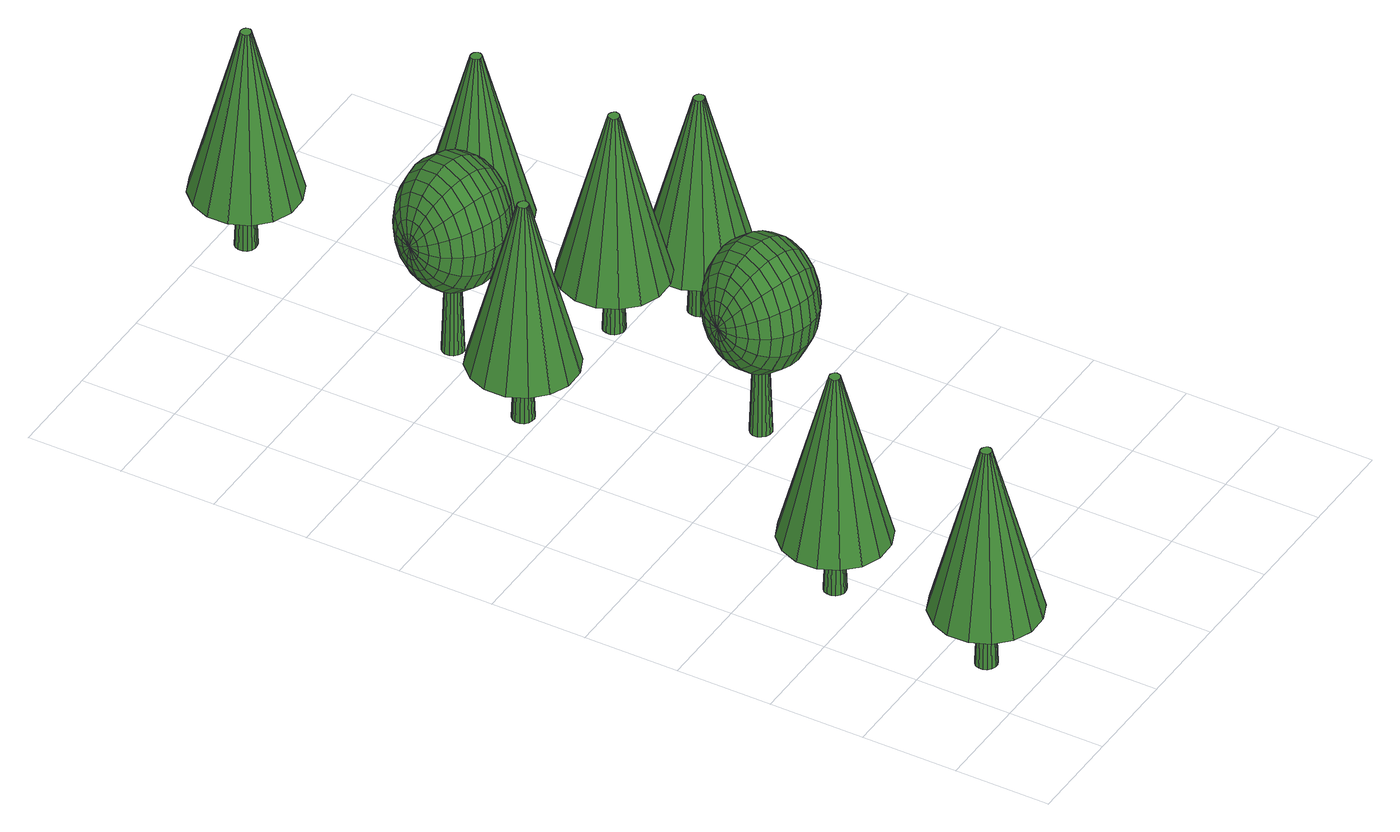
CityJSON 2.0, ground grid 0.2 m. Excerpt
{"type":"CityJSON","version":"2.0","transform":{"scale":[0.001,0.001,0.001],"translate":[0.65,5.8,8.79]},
"CityObjects":{
"tree1":{"type":"SolitaryVegetationObject","attributes":{"species":"1640","class":"1060"},"geometry":[{"type":"MultiSurface","lod":"3","boundaries":[[[0,1,2,3,4,5,6,7,8,9,10,11,12,13,14,15]],[[16,17,4,3]],[[17,18,5,4]],[[18,19,6,5]],[[19,20,7,6]],[[21,22,9,8]],[[22,23,10,9]],[[23,24,11,10]],[[24,25,12,11]],[[25,26,13,12]],[[26,27,14,13]],[[27,28,15,14]],[[28,29,0,15]],[[29,30,1,0]],[[30,31,2,1]],[[31,16,3,2]],[[19,18,17,16,31,30,29,28,27,26,25,24,23,22,21,20]],[[20,21,8,7]],[[32,33,34,35,36,37,38,39,40,41,42,43,44,45,46,47]],[[48,49,36,35]],[[49,50,37,36]],[[50,51,38,37]],[[51,52,39,38]],[[52,53,40,39]],[[53,54,41,40]],[[54,55,42,41]],[[55,56,43,42]],[[56,57,44,43]],[[57,58,45,44]],[[58,59,46,45]],[[59,60,47,46]],[[60,61,32,47]],[[61,62,33,32]],[[62,63,34,33]],[[63,48,35,34]],[[51,50,49,48,63,62,61,60,59,58,57,56,55,54,53,52]]]}]},
"tree2":{"type":"SolitaryVegetationObject","attributes":{"species":"1640","class":"1060"},"geometry":[{"type":"MultiSurface","lod":"3","boundaries":[[[64,65,66,67,68,69,70,71,72,73,74,75,76,77,78,79]],[[80,81,68,67]],[[81,82,69,68]],[[82,83,70,69]],[[83,84,71,70]],[[85,86,73,72]],[[86,87,74,73]],[[87,88,75,74]],[[88,89,76,75]],[[89,90,77,76]],[[90,91,78,77]],[[91,92,79,78]],[[92,93,64,79]],[[93,94,65,64]],[[94,95,66,65]],[[95,80,67,66]],[[83,82,81,80,95,94,93,92,91,90,89,88,87,86,85,84]],[[84,85,72,71]],[[96,97,98,99,100,101,102,103,104,105,106,107,108,109,110,111]],[[112,113,100,99]],[[113,114,101,100]],[[114,115,102,101]],[[115,116,103,102]],[[116,117,104,103]],[[117,118,105,104]],[[118,119,106,105]],[[119,120,107,106]],[[120,121,108,107]],[[121,122,109,108]],[[122,123,110,109]],[[123,124,111,110]],[[124,125,96,111]],[[125,126,97,96]],[[126,127,98,97]],[[127,112,99,98]],[[115,114,113,112,127,126,125,124,123,122,121,120,119,118,117,116]]]}]},
"tree3":{"type":"SolitaryVegetationObject","attributes":{"species":"1640","class":"1060"},"geometry":[{"type":"MultiSurface","lod":"3","boundaries":[[[128,129,130,131,132,133,134,135,136,137,138,139,140,141,142,143]],[[144,145,132,131]],[[145,146,133,132]],[[146,147,134,133]],[[147,148,135,134]],[[149,150,137,136]],[[150,151,138,137]],[[151,152,139,138]],[[152,153,140,139]],[[153,154,141,140]],[[154,155,142,141]],[[155,156,143,142]],[[156,157,128,143]],[[157,158,129,128]],[[158,159,130,129]],[[159,144,131,130]],[[147,146,145,144,159,158,157,156,155,154,153,152,151,150,149,148]],[[148,149,136,135]],[[160,161,162,163,164,165,166,167,168,169,170,171,172,173,174,175]],[[176,177,164,163]],[[177,178,165,164]],[[178,179,166,165]],[[179,180,167,166]],[[180,181,168,167]],[[181,182,169,168]],[[182,183,170,169]],[[183,184,171,170]],[[184,185,172,171]],[[185,186,173,172]],[[186,187,174,173]],[[187,188,175,174]],[[188,189,160,175]],[[189,190,161,160]],[[190,191,162,161]],[[191,176,163,162]],[[179,178,177,176,191,190,189,188,187,186,185,184,183,182,181,180]]]}]},
"tree4":{"type":"SolitaryVegetationObject","attributes":{"species":"1800","class":"1070"},"geometry":[{"type":"MultiSurface","lod":"3","boundaries":[[[192,193,194,195,196,197,198,199,200,201,202,203,204,205,206,207]],[[208,209,196,195]],[[209,210,197,196]],[[210,211,198,197]],[[211,212,199,198]],[[212,213,200,199]],[[213,214,201,200]],[[214,215,202,201]],[[215,216,203,202]],[[216,217,204,203]],[[217,218,205,204]],[[218,219,206,205]],[[219,220,207,206]],[[220,221,192,207]],[[221,222,193,192]],[[222,223,194,193]],[[223,208,195,194]],[[211,210,209,208,223,222,221,220,219,218,217,216,215,214,213,212]],[[224,225,226]],[[224,226,227]],[[224,227,228]],[[224,228,229]],[[224,229,230]],[[224,230,231]],[[224,231,232]],[[224,232,233]],[[224,233,234]],[[224,234,235]],[[224,235,236]],[[224,236,237]],[[224,237,238]],[[224,238,239]],[[224,239,240]],[[224,240,225]],[[241,242,226,225]],[[242,243,227,226]],[[243,244,228,227]],[[244,245,229,228]],[[245,246,230,229]],[[246,247,231,230]],[[247,248,232,231]],[[248,249,233,232]],[[249,250,234,233]],[[250,251,235,234]],[[251,252,236,235]],[[252,253,237,236]],[[253,254,238,237]],[[254,255,239,238]],[[255,256,240,239]],[[256,241,225,240]],[[257,258,242,241]],[[258,259,243,242]],[[259,260,244,243]],[[260,261,245,244]],[[261,262,246,245]],[[262,263,247,246]],[[263,264,248,247]],[[264,265,249,248]],[[265,266,250,249]],[[266,267,251,250]],[[267,268,252,251]],[[268,269,253,252]],[[269,270,254,253]],[[270,271,255,254]],[[271,272,256,255]],[[272,257,241,256]],[[273,274,258,257]],[[274,275,259,258]],[[275,276,260,259]],[[276,277,261,260]],[[277,278,262,261]],[[278,279,263,262]],[[279,280,264,263]],[[280,281,265,264]],[[281,282,266,265]],[[282,283,267,266]],[[283,284,268,267]],[[284,285,269,268]],[[285,286,270,269]],[[286,287,271,270]],[[287,288,272,271]],[[288,273,257,272]],[[289,290,274,273]],[[290,291,275,274]],[[291,292,276,275]],[[292,293,277,276]],[[293,294,278,277]],[[294,295,279,278]],[[295,296,280,279]],[[296,297,281,280]],[[297,298,282,281]],[[298,299,283,282]],[[299,300,284,283]],[[300,301,285,284]],[[301,302,286,285]],[[302,303,287,286]],[[303,304,288,287]],[[304,289,273,288]],[[305,306,290,289]],[[306,307,291,290]],[[307,308,292,291]],[[308,309,293,292]],[[309,310,294,293]],[[310,311,295,294]],[[311,312,296,295]],[[312,313,297,296]],[[313,314,298,297]],[[314,315,299,298]],[[315,316,300,299]],[[316,317,301,300]],[[317,318,302,301]],[[318,319,303,302]],[[319,320,304,303]],[[320,305,289,304]],[[321,322,306,305]],[[322,323,307,306]],[[323,324,308,307]],[[324,325,309,308]],[[325,326,310,309]],[[326,327,311,310]],[[327,328,312,311]],[[328,329,313,312]],[[329,330,314,313]],[[330,331,315,314]],[[331,332,316,315]],[[332,333,317,316]],[[333,334,318,317]],[[334,335,319,318]],[[335,336,320,319]],[[336,321,305,320]],[[337,338,322,321]],[[338,339,323,322]],[[339,340,324,323]],[[340,341,325,324]],[[341,342,326,325]],[[342,343,327,326]],[[343,344,328,327]],[[344,345,329,328]],[[345,346,330,329]],[[346,347,331,330]],[[347,348,332,331]],[[348,349,333,332]],[[349,350,334,333]],[[350,351,335,334]],[[351,352,336,335]],[[352,337,321,336]],[[353,354,338,337]],[[354,355,339,338]],[[355,356,340,339]],[[356,357,341,340]],[[357,358,342,341]],[[358,359,343,342]],[[359,360,344,343]],[[360,361,345,344]],[[361,362,346,345]],[[362,363,347,346]],[[363,364,348,347]],[[364,365,349,348]],[[365,366,350,349]],[[366,367,351,350]],[[367,368,352,351]],[[368,353,337,352]],[[369,370,354,353]],[[370,371,355,354]],[[371,372,356,355]],[[372,373,357,356]],[[373,374,358,357]],[[374,375,359,358]],[[375,376,360,359]],[[376,377,361,360]],[[377,378,362,361]],[[378,379,363,362]],[[379,380,364,363]],[[380,381,365,364]],[[381,382,366,365]],[[382,383,367,366]],[[383,384,368,367]],[[384,369,353,368]],[[385,386,370,369]],[[386,387,371,370]],[[387,388,372,371]],[[388,389,373,372]],[[389,390,374,373]],[[390,391,375,374]],[[391,392,376,375]],[[392,393,377,376]],[[393,394,378,377]],[[394,395,379,378]],[[395,396,380,379]],[[396,397,381,380]],[[397,398,382,381]],[[398,399,383,382]],[[399,400,384,383]],[[400,385,369,384]],[[401,402,386,385]],[[402,403,387,386]],[[403,404,388,387]],[[404,405,389,388]],[[405,406,390,389]],[[406,407,391,390]],[[407,408,392,391]],[[408,409,393,392]],[[409,410,394,393]],[[410,411,395,394]],[[411,412,396,395]],[[412,413,397,396]],[[413,414,398,397]],[[414,415,399,398]],[[415,416,400,399]],[[416,401,385,400]],[[417,418,402,401]],[[418,419,403,402]],[[419,420,404,403]],[[420,421,405,404]],[[421,422,406,405]],[[422,423,407,406]],[[423,424,408,407]],[[424,425,409,408]],[[425,426,410,409]],[[426,427,411,410]],[[427,428,412,411]],[[428,429,413,412]],[[429,430,414,413]],[[430,431,415,414]],[[431,432,416,415]],[[432,417,401,416]],[[433,434,418,417]],[[434,435,419,418]],[[435,436,420,419]],[[436,437,421,420]],[[437,438,422,421]],[[438,439,423,422]],[[439,440,424,423]],[[440,441,425,424]],[[441,442,426,425]],[[442,443,427,426]],[[443,444,428,427]],[[444,445,429,428]],[[445,446,430,429]],[[446,447,431,430]],[[447,448,432,431]],[[448,433,417,432]],[[449,450,434,433]],[[450,451,435,434]],[[451,452,436,435]],[[452,453,437,436]],[[453,454,438,437]],[[454,455,439,438]],[[455,456,440,439]],[[456,457,441,440]],[[457,458,442,441]],[[458,459,443,442]],[[459,460,444,443]],[[460,461,445,444]],[[461,462,446,445]],[[462,463,447,446]],[[463,464,448,447]],[[464,449,433,448]],[[465,450,449]],[[465,451,450]],[[465,452,451]],[[465,453,452]],[[465,454,453]],[[465,455,454]],[[465,456,455]],[[465,457,456]],[[465,458,457]],[[465,459,458]],[[465,460,459]],[[465,461,460]],[[465,462,461]],[[465,463,462]],[[465,464,463]],[[465,449,464]]]}]},
"tree5":{"type":"SolitaryVegetationObject","attributes":{"species":"1640","class":"1060"},"geometry":[{"type":"MultiSurface","lod":"3","boundaries":[[[466,467,468,469,470,471,472,473,474,475,476,477,478,479,480,481]],[[482,483,470,469]],[[483,484,471,470]],[[484,485,472,471]],[[485,486,473,472]],[[487,488,475,474]],[[488,489,476,475]],[[489,490,477,476]],[[490,491,478,477]],[[491,492,479,478]],[[492,493,480,479]],[[493,494,481,480]],[[494,495,466,481]],[[495,496,467,466]],[[496,497,468,467]],[[497,482,469,468]],[[485,484,483,482,497,496,495,494,493,492,491,490,489,488,487,486]],[[486,487,474,473]],[[498,499,500,501,502,503,504,505,506,507,508,509,510,511,512,513]],[[514,515,502,501]],[[515,516,503,502]],[[516,517,504,503]],[[517,518,505,504]],[[518,519,506,505]],[[519,520,507,506]],[[520,521,508,507]],[[521,522,509,508]],[[522,523,510,509]],[[523,524,511,510]],[[524,525,512,511]],[[525,526,513,512]],[[526,527,498,513]],[[527,528,499,498]],[[528,529,500,499]],[[529,514,501,500]],[[517,516,515,514,529,528,527,526,525,524,523,522,521,520,519,518]]]}]},
"tree6":{"type":"SolitaryVegetationObject","attributes":{"species":"1800","class":"1070"},"geometry":[{"type":"MultiSurface","lod":"3","boundaries":[[[530,531,532,533,534,535,536,537,538,539,540,541,542,543,544,545]],[[546,547,534,533]],[[547,548,535,534]],[[548,549,536,535]],[[549,550,537,536]],[[550,551,538,537]],[[551,552,539,538]],[[552,553,540,539]],[[553,554,541,540]],[[554,555,542,541]],[[555,556,543,542]],[[556,557,544,543]],[[557,558,545,544]],[[558,559,530,545]],[[559,560,531,530]],[[560,561,532,531]],[[561,546,533,532]],[[549,548,547,546,561,560,559,558,557,556,555,554,553,552,551,550]],[[562,563,564]],[[562,564,565]],[[562,565,566]],[[562,566,567]],[[562,567,568]],[[562,568,569]],[[562,569,570]],[[562,570,571]],[[562,571,572]],[[562,572,573]],[[562,573,574]],[[562,574,575]],[[562,575,576]],[[562,576,577]],[[562,577,578]],[[562,578,563]],[[579,580,564,563]],[[580,581,565,564]],[[581,582,566,565]],[[582,583,567,566]],[[583,584,568,567]],[[584,585,569,568]],[[585,586,570,569]],[[586,587,571,570]],[[587,588,572,571]],[[588,589,573,572]],[[589,590,574,573]],[[590,591,575,574]],[[591,592,576,575]],[[592,593,577,576]],[[593,594,578,577]],[[594,579,563,578]],[[595,596,580,579]],[[596,597,581,580]],[[597,598,582,581]],[[598,599,583,582]],[[599,600,584,583]],[[600,601,585,584]],[[601,602,586,585]],[[602,603,587,586]],[[603,604,588,587]],[[604,605,589,588]],[[605,606,590,589]],[[606,607,591,590]],[[607,608,592,591]],[[608,609,593,592]],[[609,610,594,593]],[[610,595,579,594]],[[611,612,596,595]],[[612,613,597,596]],[[613,614,598,597]],[[614,615,599,598]],[[615,616,600,599]],[[616,617,601,600]],[[617,618,602,601]],[[618,619,603,602]],[[619,620,604,603]],[[620,621,605,604]],[[621,622,606,605]],[[622,623,607,606]],[[623,624,608,607]],[[624,625,609,608]],[[625,626,610,609]],[[626,611,595,610]],[[627,628,612,611]],[[628,629,613,612]],[[629,630,614,613]],[[630,631,615,614]],[[631,632,616,615]],[[632,633,617,616]],[[633,634,618,617]],[[634,635,619,618]],[[635,636,620,619]],[[636,637,621,620]],[[637,638,622,621]],[[638,639,623,622]],[[639,640,624,623]],[[640,641,625,624]],[[641,642,626,625]],[[642,627,611,626]],[[643,644,628,627]],[[644,645,629,628]],[[645,646,630,629]],[[646,647,631,630]],[[647,648,632,631]],[[648,649,633,632]],[[649,650,634,633]],[[650,651,635,634]],[[651,652,636,635]],[[652,653,637,636]],[[653,654,638,637]],[[654,655,639,638]],[[655,656,640,639]],[[656,657,641,640]],[[657,658,642,641]],[[658,643,627,642]],[[659,660,644,643]],[[660,661,645,644]],[[661,662,646,645]],[[662,663,647,646]],[[663,664,648,647]],[[664,665,649,648]],[[665,666,650,649]],[[666,667,651,650]],[[667,668,652,651]],[[668,669,653,652]],[[669,670,654,653]],[[670,671,655,654]],[[671,672,656,655]],[[672,673,657,656]],[[673,674,658,657]],[[674,659,643,658]],[[675,676,660,659]],[[676,677,661,660]],[[677,678,662,661]],[[678,679,663,662]],[[679,680,664,663]],[[680,681,665,664]],[[681,682,666,665]],[[682,683,667,666]],[[683,684,668,667]],[[684,685,669,668]],[[685,686,670,669]],[[686,687,671,670]],[[687,688,672,671]],[[688,689,673,672]],[[689,690,674,673]],[[690,675,659,674]],[[691,692,676,675]],[[692,693,677,676]],[[693,694,678,677]],[[694,695,679,678]],[[695,696,680,679]],[[696,697,681,680]],[[697,698,682,681]],[[698,699,683,682]],[[699,700,684,683]],[[700,701,685,684]],[[701,702,686,685]],[[702,703,687,686]],[[703,704,688,687]],[[704,705,689,688]],[[705,706,690,689]],[[706,691,675,690]],[[707,708,692,691]],[[708,709,693,692]],[[709,710,694,693]],[[710,711,695,694]],[[711,712,696,695]],[[712,713,697,696]],[[713,714,698,697]],[[714,715,699,698]],[[715,716,700,699]],[[716,717,701,700]],[[717,718,702,701]],[[718,719,703,702]],[[719,720,704,703]],[[720,721,705,704]],[[721,722,706,705]],[[722,707,691,706]],[[723,724,708,707]],[[724,725,709,708]],[[725,726,710,709]],[[726,727,711,710]],[[727,728,712,711]],[[728,729,713,712]],[[729,730,714,713]],[[730,731,715,714]],[[731,732,716,715]],[[732,733,717,716]],[[733,734,718,717]],[[734,735,719,718]],[[735,736,720,719]],[[736,737,721,720]],[[737,738,722,721]],[[738,723,707,722]],[[739,740,724,723]],[[740,741,725,724]],[[741,742,726,725]],[[742,743,727,726]],[[743,744,728,727]],[[744,745,729,728]],[[745,746,730,729]],[[746,747,731,730]],[[747,748,732,731]],[[748,749,733,732]],[[749,750,734,733]],[[750,751,735,734]],[[751,752,736,735]],[[752,753,737,736]],[[753,754,738,737]],[[754,739,723,738]],[[755,756,740,739]],[[756,757,741,740]],[[757,758,742,741]],[[758,759,743,742]],[[759,760,744,743]],[[760,761,745,744]],[[761,762,746,745]],[[762,763,747,746]],[[763,764,748,747]],[[764,765,749,748]],[[765,766,750,749]],[[766,767,751,750]],[[767,768,752,751]],[[768,769,753,752]],[[769,770,754,753]],[[770,755,739,754]],[[771,772,756,755]],[[772,773,757,756]],[[773,774,758,757]],[[774,775,759,758]],[[775,776,760,759]],[[776,777,761,760]],[[777,778,762,761]],[[778,779,763,762]],[[779,780,764,763]],[[780,781,765,764]],[[781,782,766,765]],[[782,783,767,766]],[[783,784,768,767]],[[784,785,769,768]],[[785,786,770,769]],[[786,771,755,770]],[[787,788,772,771]],[[788,789,773,772]],[[789,790,774,773]],[[790,791,775,774]],[[791,792,776,775]],[[792,793,777,776]],[[793,794,778,777]],[[794,795,779,778]],[[795,796,780,779]],[[796,797,781,780]],[[797,798,782,781]],[[798,799,783,782]],[[799,800,784,783]],[[800,801,785,784]],[[801,802,786,785]],[[802,787,771,786]],[[803,788,787]],[[803,789,788]],[[803,790,789]],[[803,791,790]],[[803,792,791]],[[803,793,792]],[[803,794,793]],[[803,795,794]],[[803,796,795]],[[803,797,796]],[[803,798,797]],[[803,799,798]],[[803,800,799]],[[803,801,800]],[[803,802,801]],[[803,787,802]]]}]},
"tree7":{"type":"SolitaryVegetationObject","attributes":{"species":"1640","class":"1060"},"geometry":[{"type":"MultiSurface","lod":"3","boundaries":[[[804,805,806,807,808,809,810,811,812,813,814,815,816,817,818,819]],[[820,821,808,807]],[[821,822,809,808]],[[822,823,810,809]],[[823,824,811,810]],[[825,826,813,812]],[[826,827,814,813]],[[827,828,815,814]],[[828,829,816,815]],[[829,830,817,816]],[[830,831,818,817]],[[831,832,819,818]],[[832,833,804,819]],[[833,834,805,804]],[[834,835,806,805]],[[835,820,807,806]],[[823,822,821,820,835,834,833,832,831,830,829,828,827,826,825,824]],[[824,825,812,811]],[[836,837,838,839,840,841,842,843,844,845,846,847,848,849,850,851]],[[852,853,840,839]],[[853,854,841,840]],[[854,855,842,841]],[[855,856,843,842]],[[856,857,844,843]],[[857,858,845,844]],[[858,859,846,845]],[[859,860,847,846]],[[860,861,848,847]],[[861,862,849,848]],[[862,863,850,849]],[[863,864,851,850]],[[864,865,836,851]],[[865,866,837,836]],[[866,867,838,837]],[[867,852,839,838]],[[855,854,853,852,867,866,865,864,863,862,861,860,859,858,857,856]]]}]},
"tree8":{"type":"SolitaryVegetationObject","attributes":{"species":"1640","class":"1060"},"geometry":[{"type":"MultiSurface","lod":"3","boundaries":[[[868,869,870,871,872,873,874,875,876,877,878,879,880,881,882,883]],[[884,885,872,871]],[[885,886,873,872]],[[886,887,874,873]],[[887,888,875,874]],[[889,890,877,876]],[[890,891,878,877]],[[891,892,879,878]],[[892,893,880,879]],[[893,894,881,880]],[[894,895,882,881]],[[895,896,883,882]],[[896,897,868,883]],[[897,898,869,868]],[[898,899,870,869]],[[899,884,871,870]],[[887,886,885,884,899,898,897,896,895,894,893,892,891,890,889,888]],[[888,889,876,875]],[[900,901,902,903,904,905,906,907,908,909,910,911,912,913,914,915]],[[916,917,904,903]],[[917,918,905,904]],[[918,919,906,905]],[[919,920,907,906]],[[920,921,908,907]],[[921,922,909,908]],[[922,923,910,909]],[[923,924,911,910]],[[924,925,912,911]],[[925,926,913,912]],[[926,927,914,913]],[[927,928,915,914]],[[928,929,900,915]],[[929,930,901,900]],[[930,931,902,901]],[[931,916,903,902]],[[919,918,917,916,931,930,929,928,927,926,925,924,923,922,921,920]]]}]},
"tree9":{"type":"SolitaryVegetationObject","attributes":{"species":"1640","class":"1060"},"geometry":[{"type":"MultiSurface","lod":"3","boundaries":[[[932,933,934,935,936,937,938,939,940,941,942,943,944,945,946,947]],[[948,949,936,935]],[[949,950,937,936]],[[950,951,938,937]],[[951,952,939,938]],[[953,954,941,940]],[[954,955,942,941]],[[955,956,943,942]],[[956,957,944,943]],[[957,958,945,944]],[[958,959,946,945]],[[959,960,947,946]],[[960,961,932,947]],[[961,962,933,932]],[[962,963,934,933]],[[963,948,935,934]],[[951,950,949,948,963,962,961,960,959,958,957,956,955,954,953,952]],[[952,953,940,939]],[[964,965,966,967,968,969,970,971,972,973,974,975,976,977,978,979]],[[980,981,968,967]],[[981,982,969,968]],[[982,983,970,969]],[[983,984,971,970]],[[984,985,972,971]],[[985,986,973,972]],[[986,987,974,973]],[[987,988,975,974]],[[988,989,976,975]],[[989,990,977,976]],[[990,991,978,977]],[[991,992,979,978]],[[992,993,964,979]],[[993,994,965,964]],[[994,995,966,965]],[[995,980,967,966]],[[983,982,981,980,995,994,993,992,991,990,989,988,987,986,985,984]]]}]}
},
"vertices":[
[112,125,512],[107,125,512],[103,123,512],[100,120,512],[99,116,512],[99,111,512],[101,107,512],[104,104,512],[108,103,512],[112,103,512],[116,105,512],[119,108,512],[121,112,512],[121,116,512],[119,120,512],[116,123,512],[16,174,140],[0,134,140],[1,90,140],[18,50,140],[49,20,140],[89,4,140],[133,5,140],[173,22,140],[203,53,140],[219,93,140],[219,137,140],[202,177,140],[170,207,140],[130,223,140],[86,223,140],[46,206,140],[112,128,196],[107,128,196],[101,126,196],[97,122,196],[95,116,196],[95,111,196],[97,105,196],[102,101,196],[107,99,196],[113,99,196],[118,101,196],[122,106,196],[124,111,196],[124,117,196],[122,122,196],[118,126,196],[91,126,10],[88,118,10],[88,109,10],[91,101,10],[98,95,10],[106,92,10],[114,92,10],[122,95,10],[128,102,10],[132,110,10],[132,118,10],[128,126,10],[122,132,10],[114,136,10],[105,136,10],[97,132,10],
[163,481,512],[158,481,512],[154,479,512],[151,476,512],[150,472,512],[150,467,512],[152,463,512],[155,460,512],[159,459,512],[163,459,512],[167,461,512],[170,464,512],[172,468,512],[172,472,512],[170,476,512],[167,479,512],[67,530,140],[51,490,140],[52,446,140],[69,406,140],[100,376,140],[140,360,140],[184,361,140],[224,378,140],[254,409,140],[270,449,140],[270,493,140],[253,533,140],[221,563,140],[181,579,140],[137,579,140],[97,562,140],[163,484,196],[158,484,196],[152,482,196],[148,478,196],[146,472,196],[146,467,196],[148,461,196],[153,457,196],[158,455,196],[164,455,196],[169,457,196],[173,462,196],[175,467,196],[175,473,196],[173,478,196],[169,482,196],[142,482,10],[139,474,10],[139,465,10],[142,457,10],[149,451,10],[157,448,10],[165,448,10],[173,451,10],[179,458,10],[183,466,10],[183,474,10],[179,482,10],[173,488,10],[165,492,10],[156,492,10],[148,488,10],
[156,1149,661],[151,1149,661],[147,1147,661],[144,1144,661],[143,1140,661],[143,1135,661],[145,1131,661],[148,1128,661],[152,1127,661],[156,1127,661],[160,1129,661],[163,1132,661],[165,1136,661],[165,1140,661],[163,1144,661],[160,1147,661],[60,1198,289],[44,1158,289],[45,1114,289],[62,1074,289],[93,1044,289],[133,1028,289],[177,1029,289],[217,1046,289],[247,1077,289],[263,1117,289],[263,1161,289],[246,1201,289],[214,1231,289],[174,1247,289],[130,1247,289],[90,1230,289],[156,1152,345],[151,1152,345],[145,1150,345],[141,1146,345],[139,1140,345],[139,1135,345],[141,1129,345],[146,1125,345],[151,1123,345],[157,1123,345],[162,1125,345],[166,1130,345],[168,1135,345],[168,1141,345],[166,1146,345],[162,1150,345],[135,1150,159],[132,1142,159],[132,1133,159],[135,1125,159],[142,1119,159],[150,1116,159],[158,1116,159],[166,1119,159],[172,1126,159],[176,1134,159],[176,1142,159],[172,1150,159],[166,1156,159],[158,1160,159],[149,1160,159],[141,1156,159],
[265,1367,350],[259,1367,350],[254,1365,350],[250,1361,350],[248,1355,350],[248,1349,350],[250,1344,350],[254,1340,350],[260,1338,350],[266,1338,350],[271,1340,350],[275,1344,350],[277,1350,350],[277,1356,350],[275,1361,350],[271,1365,350],[244,1365,162],[240,1357,162],[240,1348,162],[244,1340,162],[250,1334,162],[258,1330,162],[267,1330,162],[275,1334,162],[281,1340,162],[285,1348,162],[285,1357,162],[281,1365,162],[275,1371,162],[267,1375,162],[258,1375,162],[250,1371,162],[154,1384,463],[156,1383,492],[158,1391,489],[160,1398,483],[162,1402,474],[162,1404,463],[162,1402,452],[160,1398,443],[158,1391,436],[156,1383,434],[154,1375,436],[152,1368,443],[150,1363,452],[150,1362,463],[150,1363,474],[152,1368,483],[154,1375,489],[162,1381,519],[167,1397,515],[171,1411,503],[173,1420,484],[174,1423,463],[173,1420,441],[171,1411,423],[167,1397,411],[162,1381,407],[158,1365,411],[154,1352,423],[151,1343,441],[150,1340,463],[151,1343,484],[154,1352,503],[158,1365,515],[172,1378,544],[179,1401,538],[184,1421,521],[188,1434,494],[190,1439,463],[188,1434,432],[184,1421,405],[179,1401,388],[172,1378,381],[166,1355,388],[160,1336,405],[156,1323,432],[155,1318,463],[156,1323,494],[160,1336,521],[166,1355,538],[186,1374,567],[194,1404,559],[201,1429,536],[206,1445,503],[208,1451,463],[206,1445,423],[201,1429,390],[194,1404,367],[186,1374,359],[177,1345,367],[170,1320,390],[165,1304,423],[164,1298,463],[165,1304,503],[170,1320,536],[177,1345,559],[202,1370,585],[212,1404,576],[220,1434,549],[226,1453,510],[228,1460,463],[226,1453,416],[220,1434,377],[212,1404,350],[202,1370,341],[192,1335,350],[184,1306,377],[178,1286,416],[176,1280,463],[178,1286,510],[184,1306,549],[192,1335,576],[221,1364,598],[232,1403,588],[241,1435,559],[247,1457,515],[250,1465,463],[247,1457,411],[241,1435,367],[232,1403,338],[221,1364,327],[210,1326,338],[201,1293,367],[194,1272,411],[192,1264,463],[194,1272,515],[201,1293,559],[210,1326,588],[241,1359,607],[253,1399,596],[263,1434,565],[269,1457,518],[272,1465,463],[269,1457,408],[263,1434,361],[253,1399,330],[241,1359,319],[230,1318,330],[220,1283,361],[213,1260,408],[211,1252,463],[213,1260,518],[220,1283,565],[230,1318,596],[262,1352,610],[274,1394,598],[284,1429,567],[291,1453,519],[294,1461,463],[291,1453,407],[284,1429,359],[274,1394,327],[262,1352,316],[251,1311,327],[241,1276,359],[234,1252,407],[231,1244,463],[234,1252,519],[241,1276,567],[251,1311,598],[284,1346,607],[295,1387,596],[305,1422,565],[312,1445,518],[314,1453,463],[312,1445,408],[305,1422,361],[295,1387,330],[284,1346,319],[272,1306,330],[262,1271,361],[256,1248,408],[253,1240,463],[256,1248,518],[262,1271,565],[272,1306,596],[304,1341,598],[315,1379,588],[324,1411,559],[330,1433,515],[333,1441,463],[330,1433,411],[324,1411,367],[315,1379,338],[304,1341,327],[293,1302,338],[284,1270,367],[277,1248,411],[275,1240,463],[277,1248,515],[284,1270,559],[293,1302,588],[323,1335,585],[333,1370,576],[341,1399,549],[347,1419,510],[349,1425,463],[347,1419,416],[341,1399,377],[333,1370,350],[323,1335,341],[313,1301,350],[304,1271,377],[299,1252,416],[297,1245,463],[299,1252,510],[304,1271,549],[313,1301,576],[339,1331,567],[348,1360,559],[355,1385,536],[359,1401,503],[361,1407,463],[359,1401,423],[355,1385,390],[348,1360,367],[339,1331,359],[331,1301,367],[324,1276,390],[319,1260,423],[317,1254,463],[319,1260,503],[324,1276,536],[331,1301,559],[353,1327,544],[359,1350,538],[365,1369,521],[369,1382,494],[370,1387,463],[369,1382,432],[365,1369,405],[359,1350,388],[353,1327,381],[346,1304,388],[340,1284,405],[337,1271,432],[335,1266,463],[337,1271,494],[340,1284,521],[346,1304,538],[363,1324,519],[367,1340,515],[371,1353,503],[374,1362,484],[375,1365,463],[374,1362,441],[371,1353,423],[367,1340,411],[363,1324,407],[358,1308,411],[354,1294,423],[352,1285,441],[351,1282,463],[352,1285,484],[354,1294,503],[358,1308,515],[369,1322,492],[371,1330,489],[373,1337,483],[374,1342,474],[375,1343,463],[374,1342,452],[373,1337,443],[371,1330,436],[369,1322,434],[367,1314,436],[365,1307,443],[363,1302,452],[363,1301,463],[363,1302,474],[365,1307,483],[367,1314,489],[371,1321,463],
[181,1761,812],[176,1761,812],[172,1759,812],[169,1756,812],[168,1752,812],[168,1747,812],[170,1743,812],[173,1740,812],[177,1739,812],[181,1739,812],[185,1741,812],[188,1744,812],[190,1748,812],[190,1752,812],[188,1756,812],[185,1759,812],[85,1810,440],[69,1770,440],[70,1726,440],[87,1686,440],[118,1656,440],[158,1640,440],[202,1641,440],[242,1658,440],[272,1689,440],[288,1729,440],[288,1773,440],[271,1813,440],[239,1843,440],[199,1859,440],[155,1859,440],[115,1842,440],[181,1764,496],[176,1764,496],[170,1762,496],[166,1758,496],[164,1752,496],[164,1747,496],[166,1741,496],[171,1737,496],[176,1735,496],[182,1735,496],[187,1737,496],[191,1742,496],[193,1747,496],[193,1753,496],[191,1758,496],[187,1762,496],[160,1762,310],[157,1754,310],[157,1745,310],[160,1737,310],[167,1731,310],[175,1728,310],[183,1728,310],[191,1731,310],[197,1738,310],[201,1746,310],[201,1754,310],[197,1762,310],[191,1768,310],[183,1772,310],[174,1772,310],[166,1768,310],
[511,846,196],[505,846,196],[500,844,196],[496,840,196],[494,834,196],[494,828,196],[496,823,196],[500,819,196],[506,817,196],[512,817,196],[517,819,196],[521,823,196],[523,829,196],[523,835,196],[521,840,196],[517,844,196],[490,844,8],[486,836,8],[486,827,8],[490,819,8],[496,813,8],[504,809,8],[513,809,8],[521,813,8],[527,819,8],[531,827,8],[531,836,8],[527,844,8],[521,850,8],[513,854,8],[504,854,8],[496,850,8],[400,863,309],[402,862,338],[404,870,335],[406,877,329],[408,881,320],[408,883,309],[408,881,298],[406,877,289],[404,870,282],[402,862,280],[400,854,282],[398,847,289],[396,842,298],[396,841,309],[396,842,320],[398,847,329],[400,854,335],[408,860,365],[413,876,361],[417,890,349],[419,899,330],[420,902,309],[419,899,287],[417,890,269],[413,876,257],[408,860,253],[404,844,257],[400,831,269],[397,822,287],[396,819,309],[397,822,330],[400,831,349],[404,844,361],[418,857,390],[425,880,384],[430,900,367],[434,913,340],[436,918,309],[434,913,278],[430,900,251],[425,880,234],[418,857,227],[412,834,234],[406,815,251],[402,802,278],[401,797,309],[402,802,340],[406,815,367],[412,834,384],[432,853,413],[440,883,405],[447,908,382],[452,924,349],[454,930,309],[452,924,269],[447,908,236],[440,883,213],[432,853,205],[423,824,213],[416,799,236],[411,783,269],[410,777,309],[411,783,349],[416,799,382],[423,824,405],[448,849,431],[458,883,422],[466,913,395],[472,932,356],[474,939,309],[472,932,262],[466,913,223],[458,883,196],[448,849,187],[438,814,196],[430,785,223],[424,765,262],[422,759,309],[424,765,356],[430,785,395],[438,814,422],[467,843,444],[478,882,434],[487,914,405],[493,936,361],[496,944,309],[493,936,257],[487,914,213],[478,882,184],[467,843,173],[456,805,184],[447,772,213],[440,751,257],[438,743,309],[440,751,361],[447,772,405],[456,805,434],[487,838,453],[499,878,442],[509,913,411],[515,936,364],[518,944,309],[515,936,254],[509,913,207],[499,878,176],[487,838,165],[476,797,176],[466,762,207],[459,739,254],[457,731,309],[459,739,364],[466,762,411],[476,797,442],[508,831,456],[520,873,444],[530,908,413],[537,932,365],[540,940,309],[537,932,253],[530,908,205],[520,873,173],[508,831,162],[497,790,173],[487,755,205],[480,731,253],[477,723,309],[480,731,365],[487,755,413],[497,790,444],[530,825,453],[541,866,442],[551,901,411],[558,924,364],[560,932,309],[558,924,254],[551,901,207],[541,866,176],[530,825,165],[518,785,176],[508,750,207],[502,727,254],[499,719,309],[502,727,364],[508,750,411],[518,785,442],[550,820,444],[561,858,434],[570,890,405],[576,912,361],[579,920,309],[576,912,257],[570,890,213],[561,858,184],[550,820,173],[539,781,184],[530,749,213],[523,727,257],[521,719,309],[523,727,361],[530,749,405],[539,781,434],[569,814,431],[579,849,422],[587,878,395],[593,898,356],[595,904,309],[593,898,262],[587,878,223],[579,849,196],[569,814,187],[559,780,196],[550,750,223],[545,731,262],[543,724,309],[545,731,356],[550,750,395],[559,780,422],[585,810,413],[594,839,405],[601,864,382],[605,880,349],[607,886,309],[605,880,269],[601,864,236],[594,839,213],[585,810,205],[577,780,213],[570,755,236],[565,739,269],[563,733,309],[565,739,349],[570,755,382],[577,780,405],[599,806,390],[605,829,384],[611,848,367],[615,861,340],[616,866,309],[615,861,278],[611,848,251],[605,829,234],[599,806,227],[592,783,234],[586,763,251],[583,750,278],[581,745,309],[583,750,340],[586,763,367],[592,783,384],[609,803,365],[613,819,361],[617,832,349],[620,841,330],[621,844,309],[620,841,287],[617,832,269],[613,819,257],[609,803,253],[604,787,257],[600,773,269],[598,764,287],[597,761,309],[598,764,330],[600,773,349],[604,787,361],[615,801,338],[617,809,335],[619,816,329],[620,821,320],[621,822,309],[620,821,298],[619,816,289],[617,809,282],[615,801,280],[613,793,282],[611,786,289],[609,781,298],[609,780,309],[609,781,320],[611,786,329],[613,793,335],[617,800,309],
[500,1450,661],[495,1450,661],[491,1448,661],[488,1445,661],[487,1441,661],[487,1436,661],[489,1432,661],[492,1429,661],[496,1428,661],[500,1428,661],[504,1430,661],[507,1433,661],[509,1437,661],[509,1441,661],[507,1445,661],[504,1448,661],[404,1499,289],[388,1459,289],[389,1415,289],[406,1375,289],[437,1345,289],[477,1329,289],[521,1330,289],[561,1347,289],[591,1378,289],[607,1418,289],[607,1462,289],[590,1502,289],[558,1532,289],[518,1548,289],[474,1548,289],[434,1531,289],[500,1453,345],[495,1453,345],[489,1451,345],[485,1447,345],[483,1441,345],[483,1436,345],[485,1430,345],[490,1426,345],[495,1424,345],[501,1424,345],[506,1426,345],[510,1431,345],[512,1436,345],[512,1442,345],[510,1447,345],[506,1451,345],[479,1451,159],[476,1443,159],[476,1434,159],[479,1426,159],[486,1420,159],[494,1417,159],[502,1417,159],[510,1420,159],[516,1427,159],[520,1435,159],[520,1443,159],[516,1451,159],[510,1457,159],[502,1461,159],[493,1461,159],[485,1457,159],
[582,1201,562],[577,1201,562],[573,1199,562],[570,1196,562],[569,1192,562],[569,1187,562],[571,1183,562],[574,1180,562],[578,1179,562],[582,1179,562],[586,1181,562],[589,1184,562],[591,1188,562],[591,1192,562],[589,1196,562],[586,1199,562],[486,1250,190],[470,1210,190],[471,1166,190],[488,1126,190],[519,1096,190],[559,1080,190],[603,1081,190],[643,1098,190],[673,1129,190],[689,1169,190],[689,1213,190],[672,1253,190],[640,1283,190],[600,1299,190],[556,1299,190],[516,1282,190],[582,1204,246],[577,1204,246],[571,1202,246],[567,1198,246],[565,1192,246],[565,1187,246],[567,1181,246],[572,1177,246],[577,1175,246],[583,1175,246],[588,1177,246],[592,1182,246],[594,1187,246],[594,1193,246],[592,1198,246],[588,1202,246],[561,1202,60],[558,1194,60],[558,1185,60],[561,1177,60],[568,1171,60],[576,1168,60],[584,1168,60],[592,1171,60],[598,1178,60],[602,1186,60],[602,1194,60],[598,1202,60],[592,1208,60],[584,1212,60],[575,1212,60],[567,1208,60],
[766,1124,510],[761,1124,510],[757,1122,510],[754,1119,510],[753,1115,510],[753,1110,510],[755,1106,510],[758,1103,510],[762,1102,510],[766,1102,510],[770,1104,510],[773,1107,510],[775,1111,510],[775,1115,510],[773,1119,510],[770,1122,510],[670,1173,138],[654,1133,138],[655,1089,138],[672,1049,138],[703,1019,138],[743,1003,138],[787,1004,138],[827,1021,138],[857,1052,138],[873,1092,138],[873,1136,138],[856,1176,138],[824,1206,138],[784,1222,138],[740,1222,138],[700,1205,138],[766,1127,194],[761,1127,194],[755,1125,194],[751,1121,194],[749,1115,194],[749,1110,194],[751,1104,194],[756,1100,194],[761,1098,194],[767,1098,194],[772,1100,194],[776,1105,194],[778,1110,194],[778,1116,194],[776,1121,194],[772,1125,194],[745,1125,8],[742,1117,8],[742,1108,8],[745,1100,8],[752,1094,8],[760,1091,8],[768,1091,8],[776,1094,8],[782,1101,8],[786,1109,8],[786,1117,8],[782,1125,8],[776,1131,8],[768,1135,8],[759,1135,8],[751,1131,8]
]}
